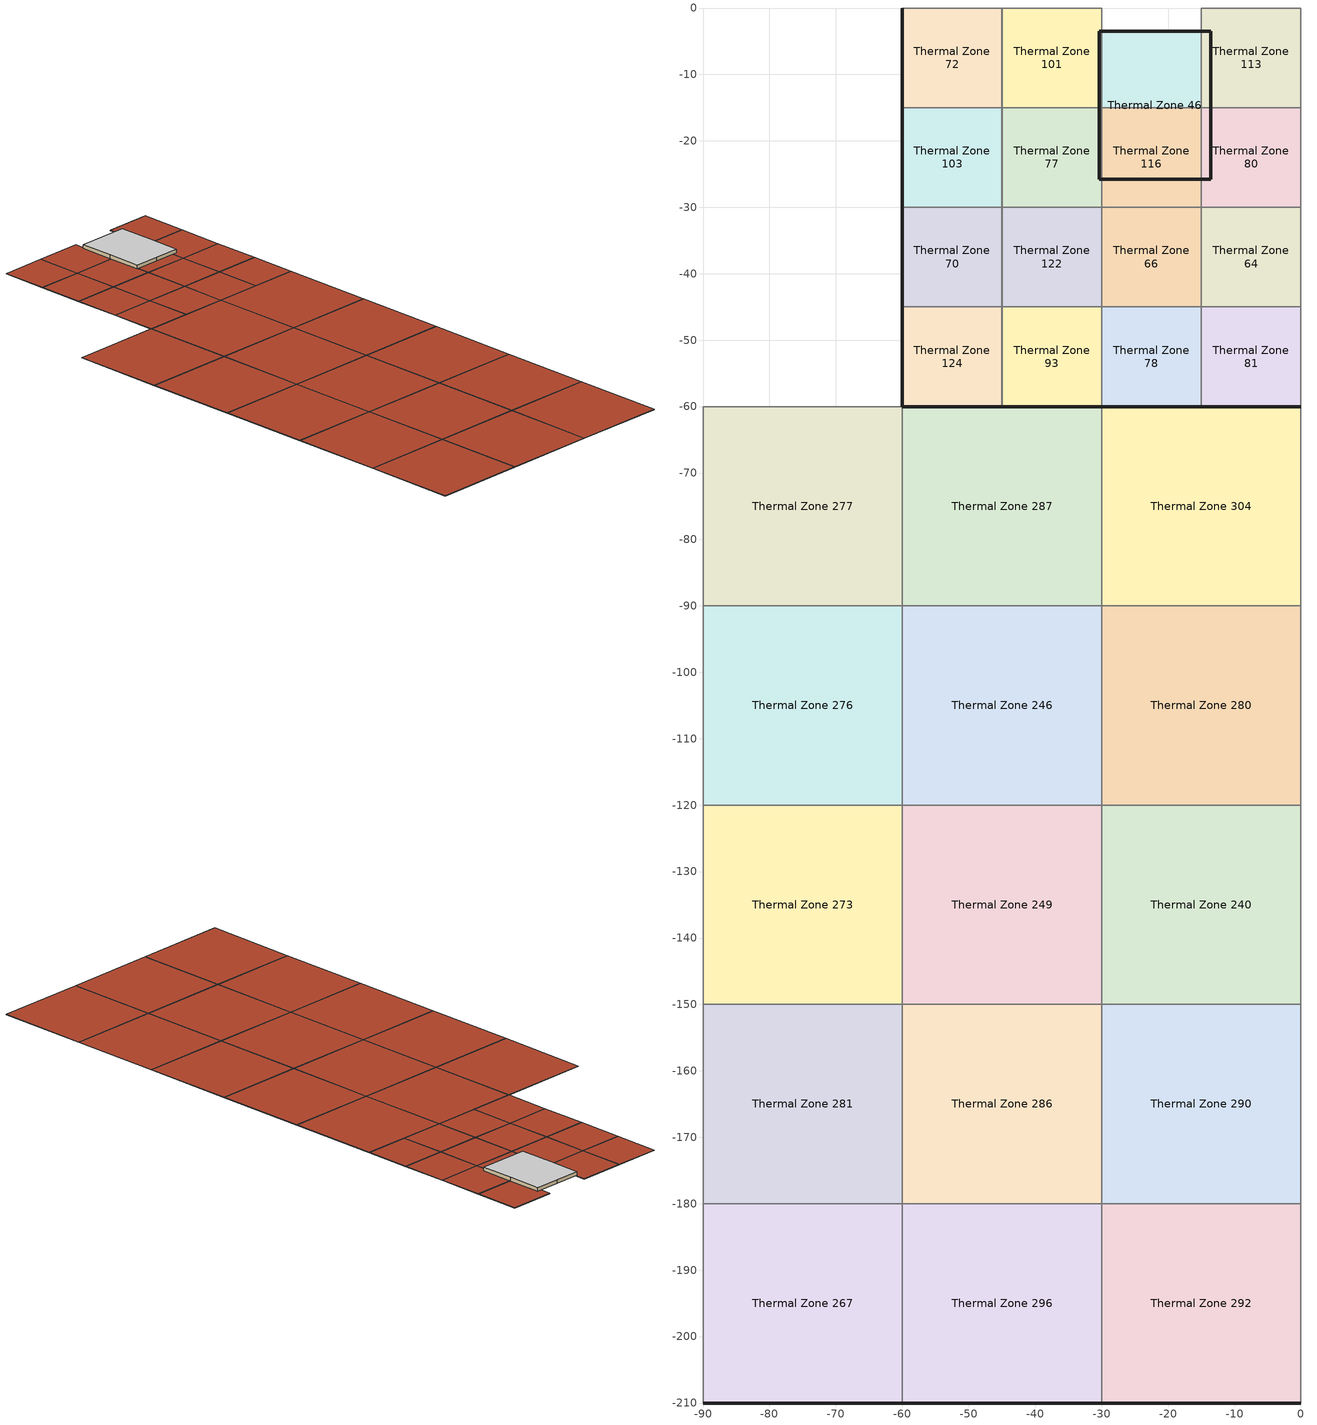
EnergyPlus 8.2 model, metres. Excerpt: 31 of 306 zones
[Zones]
Thermal Zone 101
 floor ground (ASHRAE 90.1-2004 ExtWall Mass ClimateZone 6): -45,0 -30,0 -30,-15 -45,-15 z-0.1
 wall to Thermal Zone 126 (ASHRAE 90.1-2004 ExtWall Mass ClimateZone 6): -30,0 -45,0 z-0.1:0
 wall to Thermal Zone 87 (ASHRAE 90.1-2004 ExtWall Mass ClimateZone 6): -30,-15 -30,0 z-0.1:0
 wall to Thermal Zone 77 (ASHRAE 90.1-2004 ExtWall Mass ClimateZone 6): -45,-15 -30,-15 z-0.1:0
 wall to Thermal Zone 72 (ASHRAE 90.1-2004 ExtWall Mass ClimateZone 6 Reversed): -45,0 -45,-15 z-0.1:0
 roof outside (ASHRAE 90.1-2004 ExtWall Mass ClimateZone 6): -45,-15 -30,-15 -30,0 -45,0 z0
Thermal Zone 103
 floor ground (ASHRAE 90.1-2004 ExtWall Mass ClimateZone 6): -60,-15 -45,-15 -45,-30 -60,-30 z-0.1
 wall outside (ASHRAE 90.1-2004 ExtWall Mass ClimateZone 6): -60,-15 -60,-30 z-0.1:0
 wall to Thermal Zone 72 (ASHRAE 90.1-2004 ExtWall Mass ClimateZone 6 Reversed): -45,-15 -60,-15 z-0.1:0
 wall to Thermal Zone 77 (ASHRAE 90.1-2004 ExtWall Mass ClimateZone 6): -45,-30 -45,-15 z-0.1:0
 wall to Thermal Zone 70 (ASHRAE 90.1-2004 ExtWall Mass ClimateZone 6): -60,-30 -45,-30 z-0.1:0
 roof outside (ASHRAE 90.1-2004 ExtWall Mass ClimateZone 6): -60,-30 -45,-30 -45,-15 -60,-15 z0
Thermal Zone 113
 floor ground (ASHRAE 90.1-2004 ExtWall Mass ClimateZone 6): -15,0 0,0 0,-15 -15,-15 z-0.1
 wall to Thermal Zone 115 (ASHRAE 90.1-2004 ExtWall Mass ClimateZone 6): 0,0 -15,0 z-0.1:0
 wall to Thermal Zone 102 (ASHRAE 90.1-2004 ExtWall Mass ClimateZone 6): 0,-15 0,0 z-0.1:0
 wall to Thermal Zone 80 (ASHRAE 90.1-2004 ExtWall Mass ClimateZone 6): -15,-15 0,-15 z-0.1:0
 wall to Thermal Zone 87 (ASHRAE 90.1-2004 ExtWall Mass ClimateZone 6 Reversed): -15,0 -15,-15 z-0.1:0
 roof outside (ASHRAE 90.1-2004 ExtWall Mass ClimateZone 6): -15,-15 0,-15 0,0 -15,0 z0
Thermal Zone 116
 floor ground (ASHRAE 90.1-2004 ExtWall Mass ClimateZone 6): -30,-15 -15,-15 -15,-30 -30,-30 z-0.1
 wall to Thermal Zone 87 (ASHRAE 90.1-2004 ExtWall Mass ClimateZone 6 Reversed): -15,-15 -30,-15 z-0.1:0
 wall to Thermal Zone 80 (ASHRAE 90.1-2004 ExtWall Mass ClimateZone 6): -15,-30 -15,-15 z-0.1:0
 wall to Thermal Zone 66 (ASHRAE 90.1-2004 ExtWall Mass ClimateZone 6): -30,-30 -15,-30 z-0.1:0
 wall to Thermal Zone 77 (ASHRAE 90.1-2004 ExtWall Mass ClimateZone 6 Reversed): -30,-15 -30,-30 z-0.1:0
 roof outside (ASHRAE 90.1-2004 ExtWall Mass ClimateZone 6): -30,-30 -15,-30 -15,-15 -30,-15 z0
Thermal Zone 122
 floor ground (ASHRAE 90.1-2004 ExtWall Mass ClimateZone 6): -45,-30 -30,-30 -30,-45 -45,-45 z-0.1
 wall to Thermal Zone 77 (ASHRAE 90.1-2004 ExtWall Mass ClimateZone 6 Reversed): -30,-30 -45,-30 z-0.1:0
 wall to Thermal Zone 66 (ASHRAE 90.1-2004 ExtWall Mass ClimateZone 6): -30,-45 -30,-30 z-0.1:0
 wall to Thermal Zone 93 (ASHRAE 90.1-2004 ExtWall Mass ClimateZone 6): -45,-45 -30,-45 z-0.1:0
 wall to Thermal Zone 70 (ASHRAE 90.1-2004 ExtWall Mass ClimateZone 6 Reversed): -45,-30 -45,-45 z-0.1:0
 roof outside (ASHRAE 90.1-2004 ExtWall Mass ClimateZone 6): -45,-45 -30,-45 -30,-30 -45,-30 z0
Thermal Zone 124
 floor ground (ASHRAE 90.1-2004 ExtWall Mass ClimateZone 6): -60,-45 -45,-45 -45,-60 -60,-60 z-0.1
 wall outside (ASHRAE 90.1-2004 ExtWall Mass ClimateZone 6): -60,-45 -60,-60 -45,-60 z-0.1:0
 wall to Thermal Zone 70 (ASHRAE 90.1-2004 ExtWall Mass ClimateZone 6 Reversed): -45,-45 -60,-45 z-0.1:0
 wall to Thermal Zone 93 (ASHRAE 90.1-2004 ExtWall Mass ClimateZone 6): -45,-60 -45,-45 z-0.1:0
 roof outside (ASHRAE 90.1-2004 ExtWall Mass ClimateZone 6): -60,-60 -45,-60 -45,-45 -60,-45 z0
Thermal Zone 240
 floor ground (ASHRAE 90.1-2004 ExtWall Mass ClimateZone 6): -30,-120 0,-120 0,-150 -30,-150 z-0.1
 wall to Thermal Zone 280 (ASHRAE 90.1-2004 ExtWall Mass ClimateZone 6 Reversed): 0,-120 -30,-120 z-0.1:0
 wall to Thermal Zone 254 (ASHRAE 90.1-2004 ExtWall Mass ClimateZone 6): 0,-150 0,-120 z-0.1:0
 wall to Thermal Zone 290 (ASHRAE 90.1-2004 ExtWall Mass ClimateZone 6): -30,-150 0,-150 z-0.1:0
 wall to Thermal Zone 249 (ASHRAE 90.1-2004 ExtWall Mass ClimateZone 6 Reversed): -30,-120 -30,-150 z-0.1:0
 roof outside (ASHRAE 90.1-2004 ExtWall Mass ClimateZone 6): -30,-150 0,-150 0,-120 -30,-120 z0
Thermal Zone 246
 floor ground (ASHRAE 90.1-2004 ExtWall Mass ClimateZone 6): -60,-90 -30,-90 -30,-120 -60,-120 z-0.1
 wall to Thermal Zone 287 (ASHRAE 90.1-2004 ExtWall Mass ClimateZone 6 Reversed): -30,-90 -60,-90 z-0.1:0
 wall to Thermal Zone 280 (ASHRAE 90.1-2004 ExtWall Mass ClimateZone 6): -30,-120 -30,-90 z-0.1:0
 wall to Thermal Zone 249 (ASHRAE 90.1-2004 ExtWall Mass ClimateZone 6): -60,-120 -30,-120 z-0.1:0
 wall to Thermal Zone 276 (ASHRAE 90.1-2004 ExtWall Mass ClimateZone 6 Reversed): -60,-90 -60,-120 z-0.1:0
 roof outside (ASHRAE 90.1-2004 ExtWall Mass ClimateZone 6): -60,-120 -30,-120 -30,-90 -60,-90 z0
Thermal Zone 249
 floor ground (ASHRAE 90.1-2004 ExtWall Mass ClimateZone 6): -60,-120 -30,-120 -30,-150 -60,-150 z-0.1
 wall to Thermal Zone 286 (ASHRAE 90.1-2004 ExtWall Mass ClimateZone 6): -60,-150 -30,-150 z-0.1:0
 wall to Thermal Zone 273 (ASHRAE 90.1-2004 ExtWall Mass ClimateZone 6 Reversed): -60,-120 -60,-150 z-0.1:0
 roof outside (ASHRAE 90.1-2004 ExtWall Mass ClimateZone 6): -60,-150 -30,-150 -30,-120 -60,-120 z0
Thermal Zone 267
 floor ground (ASHRAE 90.1-2004 ExtWall Mass ClimateZone 6): -90,-180 -60,-180 -60,-210 -90,-210 z-0.1
 wall outside (ASHRAE 90.1-2004 ExtWall Mass ClimateZone 6): -90,-210 -60,-210 z-0.1:0
 wall to Thermal Zone 281 (ASHRAE 90.1-2004 ExtWall Mass ClimateZone 6 Reversed): -60,-180 -90,-180 z-0.1:0
 wall to Thermal Zone 296 (ASHRAE 90.1-2004 ExtWall Mass ClimateZone 6): -60,-210 -60,-180 z-0.1:0
 wall to Thermal Zone 263 (ASHRAE 90.1-2004 ExtWall Mass ClimateZone 6 Reversed): -90,-180 -90,-210 z-0.1:0
 roof outside (ASHRAE 90.1-2004 ExtWall Mass ClimateZone 6): -90,-210 -60,-210 -60,-180 -90,-180 z0
Thermal Zone 273
 floor ground (ASHRAE 90.1-2004 ExtWall Mass ClimateZone 6): -90,-120 -60,-120 -60,-150 -90,-150 z-0.1
 wall to Thermal Zone 276 (ASHRAE 90.1-2004 ExtWall Mass ClimateZone 6 Reversed): -60,-120 -90,-120 z-0.1:0
 wall to Thermal Zone 281 (ASHRAE 90.1-2004 ExtWall Mass ClimateZone 6): -90,-150 -60,-150 z-0.1:0
 wall to Thermal Zone 255 (ASHRAE 90.1-2004 ExtWall Mass ClimateZone 6 Reversed): -90,-120 -90,-150 z-0.1:0
 roof outside (ASHRAE 90.1-2004 ExtWall Mass ClimateZone 6): -90,-150 -60,-150 -60,-120 -90,-120 z0
Thermal Zone 276
 floor ground (ASHRAE 90.1-2004 ExtWall Mass ClimateZone 6): -90,-90 -60,-90 -60,-120 -90,-120 z-0.1
 wall to Thermal Zone 277 (ASHRAE 90.1-2004 ExtWall Mass ClimateZone 6 Reversed): -60,-90 -90,-90 z-0.1:0
 wall to Thermal Zone 303 (ASHRAE 90.1-2004 ExtWall Mass ClimateZone 6 Reversed): -90,-90 -90,-120 z-0.1:0
 roof outside (ASHRAE 90.1-2004 ExtWall Mass ClimateZone 6): -90,-120 -60,-120 -60,-90 -90,-90 z0
Thermal Zone 277
 floor ground (ASHRAE 90.1-2004 ExtWall Mass ClimateZone 6): -90,-60 -60,-60 -60,-90 -90,-90 z-0.1
 wall to Thermal Zone 161 (ASHRAE 90.1-2004 ExtWall Mass ClimateZone 6 Reversed): -60,-60 -90,-60 z-0.1:0
 wall to Thermal Zone 287 (ASHRAE 90.1-2004 ExtWall Mass ClimateZone 6): -60,-90 -60,-60 z-0.1:0
 wall to Thermal Zone 258 (ASHRAE 90.1-2004 ExtWall Mass ClimateZone 6 Reversed): -90,-60 -90,-90 z-0.1:0
 roof outside (ASHRAE 90.1-2004 ExtWall Mass ClimateZone 6): -90,-90 -60,-90 -60,-60 -90,-60 z0
Thermal Zone 280
 floor ground (ASHRAE 90.1-2004 ExtWall Mass ClimateZone 6): -30,-90 0,-90 0,-120 -30,-120 z-0.1
 wall to Thermal Zone 304 (ASHRAE 90.1-2004 ExtWall Mass ClimateZone 6 Reversed): 0,-90 -30,-90 z-0.1:0
 wall to Thermal Zone 278 (ASHRAE 90.1-2004 ExtWall Mass ClimateZone 6): 0,-120 0,-90 z-0.1:0
 roof outside (ASHRAE 90.1-2004 ExtWall Mass ClimateZone 6): -30,-120 0,-120 0,-90 -30,-90 z0
Thermal Zone 281
 floor ground (ASHRAE 90.1-2004 ExtWall Mass ClimateZone 6): -90,-150 -60,-150 -60,-180 -90,-180 z-0.1
 wall to Thermal Zone 286 (ASHRAE 90.1-2004 ExtWall Mass ClimateZone 6): -60,-180 -60,-150 z-0.1:0
 wall to Thermal Zone 300 (ASHRAE 90.1-2004 ExtWall Mass ClimateZone 6 Reversed): -90,-150 -90,-180 z-0.1:0
 roof outside (ASHRAE 90.1-2004 ExtWall Mass ClimateZone 6): -90,-180 -60,-180 -60,-150 -90,-150 z0
Thermal Zone 286
 floor ground (ASHRAE 90.1-2004 ExtWall Mass ClimateZone 6): -60,-150 -30,-150 -30,-180 -60,-180 z-0.1
 wall to Thermal Zone 290 (ASHRAE 90.1-2004 ExtWall Mass ClimateZone 6): -30,-180 -30,-150 z-0.1:0
 wall to Thermal Zone 296 (ASHRAE 90.1-2004 ExtWall Mass ClimateZone 6): -60,-180 -30,-180 z-0.1:0
 roof outside (ASHRAE 90.1-2004 ExtWall Mass ClimateZone 6): -60,-180 -30,-180 -30,-150 -60,-150 z0
Thermal Zone 287
 floor ground (ASHRAE 90.1-2004 ExtWall Mass ClimateZone 6): -60,-60 -30,-60 -30,-90 -60,-90 z-0.1
 wall outside (ASHRAE 90.1-2004 ExtWall Mass ClimateZone 6): -30,-60 -60,-60 z-0.1:0
 wall to Thermal Zone 304 (ASHRAE 90.1-2004 ExtWall Mass ClimateZone 6): -30,-90 -30,-60 z-0.1:0
 roof outside (ASHRAE 90.1-2004 ExtWall Mass ClimateZone 6): -60,-90 -30,-90 -30,-60 -60,-60 z0
Thermal Zone 290
 floor ground (ASHRAE 90.1-2004 ExtWall Mass ClimateZone 6): -30,-150 0,-150 0,-180 -30,-180 z-0.1
 wall to Thermal Zone 284 (ASHRAE 90.1-2004 ExtWall Mass ClimateZone 6): 0,-180 0,-150 z-0.1:0
 wall to Thermal Zone 292 (ASHRAE 90.1-2004 ExtWall Mass ClimateZone 6): -30,-180 0,-180 z-0.1:0
 roof outside (ASHRAE 90.1-2004 ExtWall Mass ClimateZone 6): -30,-180 0,-180 0,-150 -30,-150 z0
Thermal Zone 292
 floor ground (ASHRAE 90.1-2004 ExtWall Mass ClimateZone 6): -30,-180 0,-180 0,-210 -30,-210 z-0.1
 wall outside (ASHRAE 90.1-2004 ExtWall Mass ClimateZone 6): -30,-210 0,-210 z-0.1:0
 wall to Thermal Zone 297 (ASHRAE 90.1-2004 ExtWall Mass ClimateZone 6): 0,-210 0,-180 z-0.1:0
 wall to Thermal Zone 296 (ASHRAE 90.1-2004 ExtWall Mass ClimateZone 6 Reversed): -30,-180 -30,-210 z-0.1:0
 roof outside (ASHRAE 90.1-2004 ExtWall Mass ClimateZone 6): -30,-210 0,-210 0,-180 -30,-180 z0
Thermal Zone 296
 floor ground (ASHRAE 90.1-2004 ExtWall Mass ClimateZone 6): -60,-180 -30,-180 -30,-210 -60,-210 z-0.1
 wall outside (ASHRAE 90.1-2004 ExtWall Mass ClimateZone 6): -60,-210 -30,-210 z-0.1:0
 roof outside (ASHRAE 90.1-2004 ExtWall Mass ClimateZone 6): -60,-210 -30,-210 -30,-180 -60,-180 z0
Thermal Zone 304
 floor ground (ASHRAE 90.1-2004 ExtWall Mass ClimateZone 6): -30,-60 0,-60 0,-90 -30,-90 z-0.1
 wall outside (ASHRAE 90.1-2004 ExtWall Mass ClimateZone 6): 0,-60 -30,-60 z-0.1:0
 wall to Thermal Zone 239 (ASHRAE 90.1-2004 ExtWall Mass ClimateZone 6): 0,-90 0,-60 z-0.1:0
 roof outside (ASHRAE 90.1-2004 ExtWall Mass ClimateZone 6): -30,-90 0,-90 0,-60 -30,-60 z0
Thermal Zone 46
 floor ground (ASHRAE 90.1-2004 ExtWall Mass ClimateZone 6): -30.37,-3.51 -21.98,-3.51 -13.6,-3.51 -13.6,-14.65 -13.6,-25.79 -21.98,-25.79 -30.37,-25.79 -30.37,-14.65 z0
 wall outside (ASHRAE 90.1-2004 ExtWall Mass ClimateZone 6): -21.98,-3.51 -30.37,-3.51 -30.37,-14.65 -30.37,-25.79 -21.98,-25.79 -13.6,-25.79 -13.6,-14.65 -13.6,-3.51 -21.98,-3.51 z0:1.22
 ceiling to Thermal Zone 41 (ASHRAE 90.1-2004 ExtWall Mass ClimateZone 6): -30.37,-14.65 -30.37,-25.79 -21.98,-25.79 -13.6,-25.79 -13.6,-14.65 -13.6,-3.51 -21.98,-3.51 -30.37,-3.51 z1.22
Thermal Zone 64
 floor ground (ASHRAE 90.1-2004 ExtWall Mass ClimateZone 6): -15,-30 0,-30 0,-45 -15,-45 z-0.1
 wall to Thermal Zone 80 (ASHRAE 90.1-2004 ExtWall Mass ClimateZone 6 Reversed): 0,-30 -15,-30 z-0.1:0
 wall to Thermal Zone 69 (ASHRAE 90.1-2004 ExtWall Mass ClimateZone 6): 0,-45 0,-30 z-0.1:0
 wall to Thermal Zone 81 (ASHRAE 90.1-2004 ExtWall Mass ClimateZone 6): -15,-45 0,-45 z-0.1:0
 wall to Thermal Zone 66 (ASHRAE 90.1-2004 ExtWall Mass ClimateZone 6 Reversed): -15,-30 -15,-45 z-0.1:0
 roof outside (ASHRAE 90.1-2004 ExtWall Mass ClimateZone 6): -15,-45 0,-45 0,-30 -15,-30 z0
Thermal Zone 66
 floor ground (ASHRAE 90.1-2004 ExtWall Mass ClimateZone 6): -30,-30 -15,-30 -15,-45 -30,-45 z-0.1
 wall to Thermal Zone 78 (ASHRAE 90.1-2004 ExtWall Mass ClimateZone 6): -30,-45 -15,-45 z-0.1:0
 roof outside (ASHRAE 90.1-2004 ExtWall Mass ClimateZone 6): -30,-45 -15,-45 -15,-30 -30,-30 z0
Thermal Zone 70
 floor ground (ASHRAE 90.1-2004 ExtWall Mass ClimateZone 6): -60,-30 -45,-30 -45,-45 -60,-45 z-0.1
 wall outside (ASHRAE 90.1-2004 ExtWall Mass ClimateZone 6): -60,-30 -60,-45 z-0.1:0
 roof outside (ASHRAE 90.1-2004 ExtWall Mass ClimateZone 6): -60,-45 -45,-45 -45,-30 -60,-30 z0
Thermal Zone 72
 floor ground (ASHRAE 90.1-2004 ExtWall Mass ClimateZone 6): -60,0 -45,0 -45,-15 -60,-15 z-0.1
 wall outside (ASHRAE 90.1-2004 ExtWall Mass ClimateZone 6): -60,0 -60,-15 z-0.1:0
 wall to Thermal Zone 100 (ASHRAE 90.1-2004 ExtWall Mass ClimateZone 6): -45,0 -60,0 z-0.1:0
 roof outside (ASHRAE 90.1-2004 ExtWall Mass ClimateZone 6): -60,-15 -45,-15 -45,0 -60,0 z0
Thermal Zone 77
 floor ground (ASHRAE 90.1-2004 ExtWall Mass ClimateZone 6): -45,-15 -30,-15 -30,-30 -45,-30 z-0.1
 roof outside (ASHRAE 90.1-2004 ExtWall Mass ClimateZone 6): -45,-30 -30,-30 -30,-15 -45,-15 z0
Thermal Zone 78
 floor ground (ASHRAE 90.1-2004 ExtWall Mass ClimateZone 6): -30,-45 -15,-45 -15,-60 -30,-60 z-0.1
 wall outside (ASHRAE 90.1-2004 ExtWall Mass ClimateZone 6): -30,-60 -15,-60 z-0.1:0
 wall to Thermal Zone 81 (ASHRAE 90.1-2004 ExtWall Mass ClimateZone 6): -15,-60 -15,-45 z-0.1:0
 wall to Thermal Zone 93 (ASHRAE 90.1-2004 ExtWall Mass ClimateZone 6 Reversed): -30,-45 -30,-60 z-0.1:0
 roof outside (ASHRAE 90.1-2004 ExtWall Mass ClimateZone 6): -30,-60 -15,-60 -15,-45 -30,-45 z0
Thermal Zone 80
 floor ground (ASHRAE 90.1-2004 ExtWall Mass ClimateZone 6): -15,-15 0,-15 0,-30 -15,-30 z-0.1
 wall to Thermal Zone 68 (ASHRAE 90.1-2004 ExtWall Mass ClimateZone 6): 0,-30 0,-15 z-0.1:0
 roof outside (ASHRAE 90.1-2004 ExtWall Mass ClimateZone 6): -15,-30 0,-30 0,-15 -15,-15 z0
Thermal Zone 81
 floor ground (ASHRAE 90.1-2004 ExtWall Mass ClimateZone 6): -15,-45 0,-45 0,-60 -15,-60 z-0.1
 wall outside (ASHRAE 90.1-2004 ExtWall Mass ClimateZone 6): -15,-60 0,-60 z-0.1:0
 wall to Thermal Zone 97 (ASHRAE 90.1-2004 ExtWall Mass ClimateZone 6): 0,-60 0,-45 z-0.1:0
 roof outside (ASHRAE 90.1-2004 ExtWall Mass ClimateZone 6): -15,-60 0,-60 0,-45 -15,-45 z0
Thermal Zone 93
 floor ground (ASHRAE 90.1-2004 ExtWall Mass ClimateZone 6): -45,-45 -30,-45 -30,-60 -45,-60 z-0.1
 wall outside (ASHRAE 90.1-2004 ExtWall Mass ClimateZone 6): -45,-60 -30,-60 z-0.1:0
 roof outside (ASHRAE 90.1-2004 ExtWall Mass ClimateZone 6): -45,-60 -30,-60 -30,-45 -45,-45 z0
[Building]
Building 1: North Axis {deg}=0; Solar Distribution=FullExteriorWithReflections
[Material] Thermal Absorptance=0.9
Name | Roughness | Thickness {m} | Conductivity {W/m-K} | Density {kg/m3} | Specific Heat {J/kg-K} | Solar Absorptance | Visible Absorptance
1/2IN Gypsum | Smooth | 0.0127 | 0.16 | 784.9 | 830 | 0.4 | 0.4
1IN Stucco | Smooth | 0.0253 | 0.6918 | 1858 | 837 | 0.92 | 0.92
8IN CONCRETE HW RefBldg | Rough | 0.2032 | 1.311 | 2240 | 836.8 | 0.7 | 0.7
Mass NonRes Wall Insulation-1.69 | MediumRough | 0.0623673 | 0.049 | 265 | 836.8 | 0.7 | 0.7
[Construction]
ASHRAE 90.1-2004 ExtWall Mass ClimateZone 6: 1IN Stucco, 8IN CONCRETE HW RefBldg, Mass NonRes Wall Insulation-1.69, 1/2IN Gypsum
ASHRAE 90.1-2004 ExtWall Mass ClimateZone 6 Reversed: 1/2IN Gypsum, Mass NonRes Wall Insulation-1.69, 8IN CONCRETE HW RefBldg, 1IN Stucco
[Zone]
Thermal Zone 101; Thermal Zone 103; Thermal Zone 113; Thermal Zone 116; Thermal Zone 122; Thermal Zone 124; Thermal Zone 240; Thermal Zone 246; Thermal Zone 249; Thermal Zone 267; Thermal Zone 273; Thermal Zone 276; Thermal Zone 277; Thermal Zone 280; Thermal Zone 281; Thermal Zone 286; Thermal Zone 287; Thermal Zone 290; Thermal Zone 292; Thermal Zone 296; Thermal Zone 304; Thermal Zone 46; Thermal Zone 64; Thermal Zone 66; Thermal Zone 70; Thermal Zone 72; Thermal Zone 77; Thermal Zone 78; Thermal Zone 80; Thermal Zone 81; Thermal Zone 93
